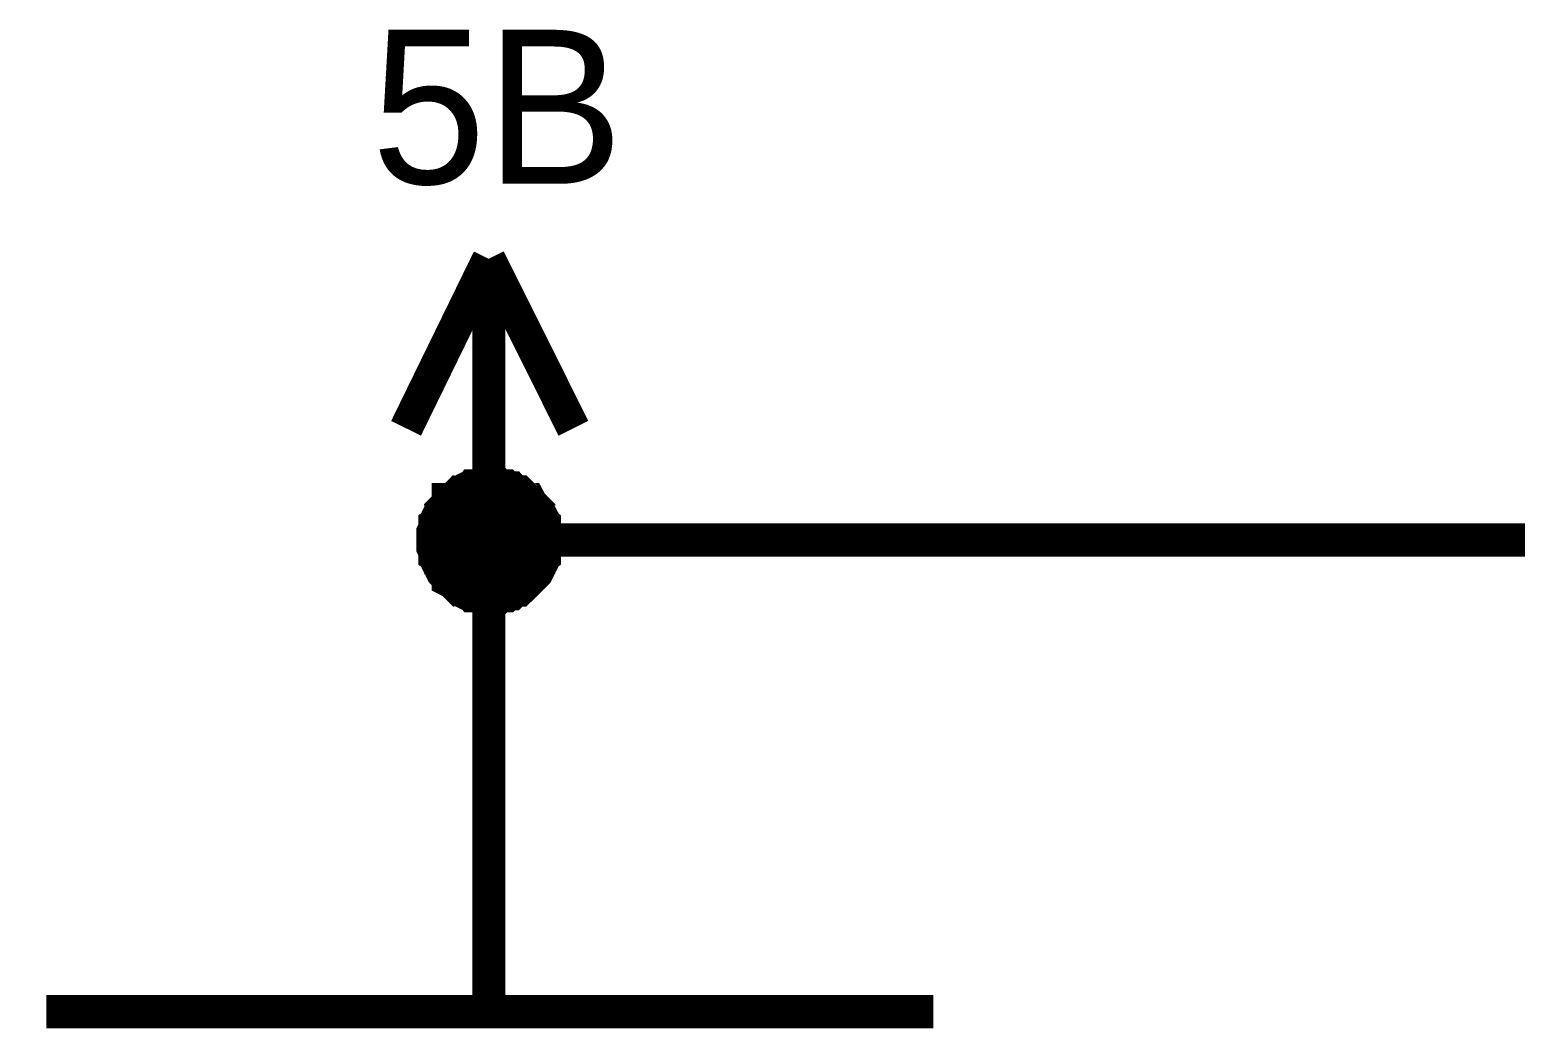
# Model space of a CAD drawing. Extents: x 0 to 594, y 0 to 420.
# Drawn here: x 288.36 to 301.77, y 228.09 to 237.1 of the extents above; entities that cross this region are included whole.
import ezdxf

# ---------------------------------------------------------------- set-up
doc = ezdxf.new("R2010")
doc.units = 0
doc.layers.add('SHEET', color=255, linetype='CONTINUOUS')

msp = doc.modelspace()

# ---------------------------------------------------------------- linework, layer by layer
at = {"layer": 'SHEET'}
for points, const_width in [([(292.503, 235.034), (291.756, 233.505)], 0.3), ([(292.503, 235.034), (293.267, 233.505)], 0.3), ([(292.503, 232.498), (292.503, 235.034)], 0.3), ([(291.999, 232.498), (291.999, 232.515), (291.999, 232.55), (291.999, 232.567), (292.016, 232.602), (292.016, 232.619), (292.016, 232.654), (292.034, 232.671), (292.034, 232.689), (292.051, 232.723), (292.069, 232.741), (292.069, 232.758), (292.086, 232.775), (292.103, 232.793), (292.121, 232.81), (292.138, 232.828), (292.138, 232.862), (292.173, 232.862), (292.19, 232.88), (292.207, 232.897), (292.225, 232.914), (292.242, 232.932), (292.26, 232.932), (292.277, 232.949), (292.312, 232.967), (292.329, 232.967), (292.346, 232.984), (292.381, 232.984), (292.398, 232.984), (292.433, 233.001), (292.451, 233.001), (292.485, 233.001), (292.503, 233.001)], 0.3), ([(291.999, 232.498), (291.999, 232.515), (291.999, 232.55), (291.999, 232.567), (292.016, 232.602), (292.016, 232.619), (292.016, 232.654), (292.034, 232.671), (292.034, 232.689), (292.051, 232.723), (292.069, 232.741), (292.069, 232.758), (292.086, 232.775), (292.103, 232.793), (292.121, 232.81), (292.138, 232.828), (292.138, 232.862), (292.173, 232.862), (292.19, 232.88), (292.207, 232.897), (292.225, 232.914), (292.242, 232.932), (292.26, 232.932), (292.277, 232.949), (292.312, 232.967), (292.329, 232.967), (292.346, 232.984), (292.381, 232.984), (292.398, 232.984), (292.433, 233.001), (292.451, 233.001), (292.485, 233.001), (292.503, 233.001)], 0.3), ([(291.999, 232.498), (291.999, 232.515), (291.999, 232.55), (291.999, 232.567), (292.016, 232.602), (292.016, 232.619), (292.016, 232.654), (292.034, 232.671), (292.034, 232.689), (292.051, 232.723), (292.069, 232.741), (292.069, 232.758), (292.086, 232.775), (292.103, 232.793), (292.121, 232.81), (292.138, 232.828), (292.138, 232.862), (292.173, 232.862), (292.19, 232.88), (292.207, 232.897), (292.225, 232.914), (292.242, 232.932), (292.26, 232.932), (292.277, 232.949), (292.312, 232.967), (292.329, 232.967), (292.346, 232.984), (292.381, 232.984), (292.398, 232.984), (292.433, 233.001), (292.451, 233.001), (292.485, 233.001), (292.503, 233.001)], 0.3), ([(291.999, 232.498), (291.999, 232.515), (291.999, 232.55), (291.999, 232.567), (292.016, 232.602), (292.016, 232.619), (292.016, 232.654), (292.034, 232.671), (292.034, 232.689), (292.051, 232.723), (292.069, 232.741), (292.069, 232.758), (292.086, 232.775), (292.103, 232.793), (292.121, 232.81), (292.138, 232.828), (292.138, 232.862), (292.173, 232.862), (292.19, 232.88), (292.207, 232.897), (292.225, 232.914), (292.242, 232.932), (292.26, 232.932), (292.277, 232.949), (292.312, 232.967), (292.329, 232.967), (292.346, 232.984), (292.381, 232.984), (292.398, 232.984), (292.433, 233.001), (292.451, 233.001), (292.485, 233.001), (292.503, 233.001)], 0.3), ([(291.999, 232.498), (291.999, 232.515), (291.999, 232.55), (291.999, 232.567), (292.016, 232.602), (292.016, 232.619), (292.016, 232.654), (292.034, 232.671), (292.034, 232.689), (292.051, 232.723), (292.069, 232.741), (292.069, 232.758), (292.086, 232.775), (292.103, 232.793), (292.121, 232.81), (292.138, 232.828), (292.138, 232.862), (292.173, 232.862), (292.19, 232.88), (292.207, 232.897), (292.225, 232.914), (292.242, 232.932), (292.26, 232.932), (292.277, 232.949), (292.312, 232.967), (292.329, 232.967), (292.346, 232.984), (292.381, 232.984), (292.398, 232.984), (292.433, 233.001), (292.451, 233.001), (292.485, 233.001), (292.503, 233.001)], 0.3), ([(291.999, 232.498), (291.999, 232.515), (291.999, 232.55), (291.999, 232.567), (292.016, 232.602), (292.016, 232.619), (292.016, 232.654), (292.034, 232.671), (292.034, 232.689), (292.051, 232.723), (292.069, 232.741), (292.069, 232.758), (292.086, 232.775), (292.103, 232.793), (292.121, 232.81), (292.138, 232.828), (292.138, 232.862), (292.173, 232.862), (292.19, 232.88), (292.207, 232.897), (292.225, 232.914), (292.242, 232.932), (292.26, 232.932), (292.277, 232.949), (292.312, 232.967), (292.329, 232.967), (292.346, 232.984), (292.381, 232.984), (292.398, 232.984), (292.433, 233.001), (292.451, 233.001), (292.485, 233.001), (292.503, 233.001)], 0.3), ([(291.999, 232.498), (291.999, 232.515), (291.999, 232.55), (291.999, 232.567), (292.016, 232.602), (292.016, 232.619), (292.016, 232.654), (292.034, 232.671), (292.034, 232.689), (292.051, 232.723), (292.069, 232.741), (292.069, 232.758), (292.086, 232.775), (292.103, 232.793), (292.121, 232.81), (292.138, 232.828), (292.138, 232.862), (292.173, 232.862), (292.19, 232.88), (292.207, 232.897), (292.225, 232.914), (292.242, 232.932), (292.26, 232.932), (292.277, 232.949), (292.312, 232.967), (292.329, 232.967), (292.346, 232.984), (292.381, 232.984), (292.398, 232.984), (292.433, 233.001), (292.451, 233.001), (292.485, 233.001), (292.503, 233.001)], 0.3), ([(292.503, 233.001), (292.503, 233.001)], 0.3), ([(292.503, 233.001), (292.537, 233.001), (292.555, 233.001), (292.589, 233.001), (292.607, 232.984), (292.642, 232.984), (292.659, 232.984), (292.676, 232.967), (292.711, 232.967), (292.728, 232.949), (292.746, 232.932), (292.78, 232.932), (292.798, 232.914), (292.815, 232.897), (292.833, 232.88), (292.85, 232.862), (292.867, 232.862), (292.885, 232.828), (292.902, 232.81), (292.919, 232.793), (292.937, 232.775), (292.954, 232.758), (292.954, 232.741), (292.971, 232.723), (292.989, 232.689), (292.989, 232.671), (293.006, 232.654), (293.006, 232.619), (293.006, 232.602), (293.024, 232.567), (293.024, 232.55), (293.024, 232.515), (293.024, 232.498)], 0.3), ([(292.503, 233.001), (292.503, 233.001)], 0.3), ([(292.503, 233.001), (292.537, 233.001), (292.555, 233.001), (292.589, 233.001), (292.607, 232.984), (292.642, 232.984), (292.659, 232.984), (292.676, 232.967), (292.711, 232.967), (292.728, 232.949), (292.746, 232.932), (292.78, 232.932), (292.798, 232.914), (292.815, 232.897), (292.833, 232.88), (292.85, 232.862), (292.867, 232.862), (292.885, 232.828), (292.902, 232.81), (292.919, 232.793), (292.937, 232.775), (292.954, 232.758), (292.954, 232.741), (292.971, 232.723), (292.989, 232.689), (292.989, 232.671), (293.006, 232.654), (293.006, 232.619), (293.006, 232.602), (293.024, 232.567), (293.024, 232.55), (293.024, 232.515), (293.024, 232.498)], 0.3), ([(292.503, 233.001), (292.503, 233.001)], 0.3), ([(292.503, 233.001), (292.537, 233.001), (292.555, 233.001), (292.589, 233.001), (292.607, 232.984), (292.642, 232.984), (292.659, 232.984), (292.676, 232.967), (292.711, 232.967), (292.728, 232.949), (292.746, 232.932), (292.78, 232.932), (292.798, 232.914), (292.815, 232.897), (292.833, 232.88), (292.85, 232.862), (292.867, 232.862), (292.885, 232.828), (292.902, 232.81), (292.919, 232.793), (292.937, 232.775), (292.954, 232.758), (292.954, 232.741), (292.971, 232.723), (292.989, 232.689), (292.989, 232.671), (293.006, 232.654), (293.006, 232.619), (293.006, 232.602), (293.024, 232.567), (293.024, 232.55), (293.024, 232.515), (293.024, 232.498)], 0.3), ([(292.503, 233.001), (292.503, 233.001)], 0.3), ([(292.503, 233.001), (292.537, 233.001), (292.555, 233.001), (292.589, 233.001), (292.607, 232.984), (292.642, 232.984), (292.659, 232.984), (292.676, 232.967), (292.711, 232.967), (292.728, 232.949), (292.746, 232.932), (292.78, 232.932), (292.798, 232.914), (292.815, 232.897), (292.833, 232.88), (292.85, 232.862), (292.867, 232.862), (292.885, 232.828), (292.902, 232.81), (292.919, 232.793), (292.937, 232.775), (292.954, 232.758), (292.954, 232.741), (292.971, 232.723), (292.989, 232.689), (292.989, 232.671), (293.006, 232.654), (293.006, 232.619), (293.006, 232.602), (293.024, 232.567), (293.024, 232.55), (293.024, 232.515), (293.024, 232.498)], 0.3), ([(292.503, 233.001), (292.503, 233.001)], 0.3), ([(292.503, 233.001), (292.537, 233.001), (292.555, 233.001), (292.589, 233.001), (292.607, 232.984), (292.642, 232.984), (292.659, 232.984), (292.676, 232.967), (292.711, 232.967), (292.728, 232.949), (292.746, 232.932), (292.78, 232.932), (292.798, 232.914), (292.815, 232.897), (292.833, 232.88), (292.85, 232.862), (292.867, 232.862), (292.885, 232.828), (292.902, 232.81), (292.919, 232.793), (292.937, 232.775), (292.954, 232.758), (292.954, 232.741), (292.971, 232.723), (292.989, 232.689), (292.989, 232.671), (293.006, 232.654), (293.006, 232.619), (293.006, 232.602), (293.024, 232.567), (293.024, 232.55), (293.024, 232.515), (293.024, 232.498)], 0.3), ([(292.503, 233.001), (292.503, 233.001)], 0.3), ([(292.503, 233.001), (292.537, 233.001), (292.555, 233.001), (292.589, 233.001), (292.607, 232.984), (292.642, 232.984), (292.659, 232.984), (292.676, 232.967), (292.711, 232.967), (292.728, 232.949), (292.746, 232.932), (292.78, 232.932), (292.798, 232.914), (292.815, 232.897), (292.833, 232.88), (292.85, 232.862), (292.867, 232.862), (292.885, 232.828), (292.902, 232.81), (292.919, 232.793), (292.937, 232.775), (292.954, 232.758), (292.954, 232.741), (292.971, 232.723), (292.989, 232.689), (292.989, 232.671), (293.006, 232.654), (293.006, 232.619), (293.006, 232.602), (293.024, 232.567), (293.024, 232.55), (293.024, 232.515), (293.024, 232.498)], 0.3), ([(292.503, 233.001), (292.503, 233.001)], 0.3), ([(292.503, 233.001), (292.537, 233.001), (292.555, 233.001), (292.589, 233.001), (292.607, 232.984), (292.642, 232.984), (292.659, 232.984), (292.676, 232.967), (292.711, 232.967), (292.728, 232.949), (292.746, 232.932), (292.78, 232.932), (292.798, 232.914), (292.815, 232.897), (292.833, 232.88), (292.85, 232.862), (292.867, 232.862), (292.885, 232.828), (292.902, 232.81), (292.919, 232.793), (292.937, 232.775), (292.954, 232.758), (292.954, 232.741), (292.971, 232.723), (292.989, 232.689), (292.989, 232.671), (293.006, 232.654), (293.006, 232.619), (293.006, 232.602), (293.024, 232.567), (293.024, 232.55), (293.024, 232.515), (293.024, 232.498)], 0.3), ([(291.999, 232.498), (291.999, 232.515), (291.999, 232.55), (291.999, 232.567), (292.016, 232.602), (292.016, 232.619), (292.016, 232.654), (292.034, 232.671), (292.034, 232.689), (292.051, 232.723), (292.069, 232.741), (292.069, 232.758), (292.086, 232.775), (292.103, 232.793), (292.121, 232.81), (292.138, 232.828), (292.138, 232.862), (292.173, 232.862), (292.19, 232.88), (292.207, 232.897), (292.225, 232.914), (292.242, 232.932), (292.26, 232.932), (292.277, 232.949), (292.312, 232.967), (292.329, 232.967), (292.346, 232.984), (292.381, 232.984), (292.398, 232.984), (292.433, 233.001), (292.451, 233.001), (292.485, 233.001), (292.503, 233.001)], 0.0991), ([(291.999, 232.498), (291.999, 232.515), (291.999, 232.55), (291.999, 232.567), (292.016, 232.602), (292.016, 232.619), (292.016, 232.654), (292.034, 232.671), (292.034, 232.689), (292.051, 232.723), (292.069, 232.741), (292.069, 232.758), (292.086, 232.775), (292.103, 232.793), (292.121, 232.81), (292.138, 232.828), (292.138, 232.862), (292.173, 232.862), (292.19, 232.88), (292.207, 232.897), (292.225, 232.914), (292.242, 232.932), (292.26, 232.932), (292.277, 232.949), (292.312, 232.967), (292.329, 232.967), (292.346, 232.984), (292.381, 232.984), (292.398, 232.984), (292.433, 233.001), (292.451, 233.001), (292.485, 233.001), (292.503, 233.001)], 0.0991), ([(291.999, 232.498), (291.999, 232.515), (291.999, 232.55), (291.999, 232.567), (292.016, 232.602), (292.016, 232.619), (292.016, 232.654), (292.034, 232.671), (292.034, 232.689), (292.051, 232.723), (292.069, 232.741), (292.069, 232.758), (292.086, 232.775), (292.103, 232.793), (292.121, 232.81), (292.138, 232.828), (292.138, 232.862), (292.173, 232.862), (292.19, 232.88), (292.207, 232.897), (292.225, 232.914), (292.242, 232.932), (292.26, 232.932), (292.277, 232.949), (292.312, 232.967), (292.329, 232.967), (292.346, 232.984), (292.381, 232.984), (292.398, 232.984), (292.433, 233.001), (292.451, 233.001), (292.485, 233.001), (292.503, 233.001)], 0.0991), ([(291.999, 232.498), (291.999, 232.515), (291.999, 232.55), (291.999, 232.567), (292.016, 232.602), (292.016, 232.619), (292.016, 232.654), (292.034, 232.671), (292.034, 232.689), (292.051, 232.723), (292.069, 232.741), (292.069, 232.758), (292.086, 232.775), (292.103, 232.793), (292.121, 232.81), (292.138, 232.828), (292.138, 232.862), (292.173, 232.862), (292.19, 232.88), (292.207, 232.897), (292.225, 232.914), (292.242, 232.932), (292.26, 232.932), (292.277, 232.949), (292.312, 232.967), (292.329, 232.967), (292.346, 232.984), (292.381, 232.984), (292.398, 232.984), (292.433, 233.001), (292.451, 233.001), (292.485, 233.001), (292.503, 233.001)], 0.0991), ([(291.999, 232.498), (291.999, 232.515), (291.999, 232.55), (291.999, 232.567), (292.016, 232.602), (292.016, 232.619), (292.016, 232.654), (292.034, 232.671), (292.034, 232.689), (292.051, 232.723), (292.069, 232.741), (292.069, 232.758), (292.086, 232.775), (292.103, 232.793), (292.121, 232.81), (292.138, 232.828), (292.138, 232.862), (292.173, 232.862), (292.19, 232.88), (292.207, 232.897), (292.225, 232.914), (292.242, 232.932), (292.26, 232.932), (292.277, 232.949), (292.312, 232.967), (292.329, 232.967), (292.346, 232.984), (292.381, 232.984), (292.398, 232.984), (292.433, 233.001), (292.451, 233.001), (292.485, 233.001), (292.503, 233.001)], 0.0991), ([(291.999, 232.498), (291.999, 232.515), (291.999, 232.55), (291.999, 232.567), (292.016, 232.602), (292.016, 232.619), (292.016, 232.654), (292.034, 232.671), (292.034, 232.689), (292.051, 232.723), (292.069, 232.741), (292.069, 232.758), (292.086, 232.775), (292.103, 232.793), (292.121, 232.81), (292.138, 232.828), (292.138, 232.862), (292.173, 232.862), (292.19, 232.88), (292.207, 232.897), (292.225, 232.914), (292.242, 232.932), (292.26, 232.932), (292.277, 232.949), (292.312, 232.967), (292.329, 232.967), (292.346, 232.984), (292.381, 232.984), (292.398, 232.984), (292.433, 233.001), (292.451, 233.001), (292.485, 233.001), (292.503, 233.001)], 0.0991), ([(291.999, 232.498), (291.999, 232.515), (291.999, 232.55), (291.999, 232.567), (292.016, 232.602), (292.016, 232.619), (292.016, 232.654), (292.034, 232.671), (292.034, 232.689), (292.051, 232.723), (292.069, 232.741), (292.069, 232.758), (292.086, 232.775), (292.103, 232.793), (292.121, 232.81), (292.138, 232.828), (292.138, 232.862), (292.173, 232.862), (292.19, 232.88), (292.207, 232.897), (292.225, 232.914), (292.242, 232.932), (292.26, 232.932), (292.277, 232.949), (292.312, 232.967), (292.329, 232.967), (292.346, 232.984), (292.381, 232.984), (292.398, 232.984), (292.433, 233.001), (292.451, 233.001), (292.485, 233.001), (292.503, 233.001)], 0.0991), ([(292.503, 233.001), (292.503, 233.001)], 0.0991), ([(292.503, 233.001), (292.537, 233.001), (292.555, 233.001), (292.589, 233.001), (292.607, 232.984), (292.642, 232.984), (292.659, 232.984), (292.676, 232.967), (292.711, 232.967), (292.728, 232.949), (292.746, 232.932), (292.78, 232.932), (292.798, 232.914), (292.815, 232.897), (292.833, 232.88), (292.85, 232.862), (292.867, 232.862), (292.885, 232.828), (292.902, 232.81), (292.919, 232.793), (292.937, 232.775), (292.954, 232.758), (292.954, 232.741), (292.971, 232.723), (292.989, 232.689), (292.989, 232.671), (293.006, 232.654), (293.006, 232.619), (293.006, 232.602), (293.024, 232.567), (293.024, 232.55), (293.024, 232.515), (293.024, 232.498)], 0.0991), ([(292.503, 233.001), (292.503, 233.001)], 0.0991), ([(292.503, 233.001), (292.537, 233.001), (292.555, 233.001), (292.589, 233.001), (292.607, 232.984), (292.642, 232.984), (292.659, 232.984), (292.676, 232.967), (292.711, 232.967), (292.728, 232.949), (292.746, 232.932), (292.78, 232.932), (292.798, 232.914), (292.815, 232.897), (292.833, 232.88), (292.85, 232.862), (292.867, 232.862), (292.885, 232.828), (292.902, 232.81), (292.919, 232.793), (292.937, 232.775), (292.954, 232.758), (292.954, 232.741), (292.971, 232.723), (292.989, 232.689), (292.989, 232.671), (293.006, 232.654), (293.006, 232.619), (293.006, 232.602), (293.024, 232.567), (293.024, 232.55), (293.024, 232.515), (293.024, 232.498)], 0.0991), ([(292.503, 233.001), (292.503, 233.001)], 0.0991), ([(292.503, 233.001), (292.537, 233.001), (292.555, 233.001), (292.589, 233.001), (292.607, 232.984), (292.642, 232.984), (292.659, 232.984), (292.676, 232.967), (292.711, 232.967), (292.728, 232.949), (292.746, 232.932), (292.78, 232.932), (292.798, 232.914), (292.815, 232.897), (292.833, 232.88), (292.85, 232.862), (292.867, 232.862), (292.885, 232.828), (292.902, 232.81), (292.919, 232.793), (292.937, 232.775), (292.954, 232.758), (292.954, 232.741), (292.971, 232.723), (292.989, 232.689), (292.989, 232.671), (293.006, 232.654), (293.006, 232.619), (293.006, 232.602), (293.024, 232.567), (293.024, 232.55), (293.024, 232.515), (293.024, 232.498)], 0.0991), ([(292.503, 233.001), (292.503, 233.001)], 0.0991), ([(292.503, 233.001), (292.537, 233.001), (292.555, 233.001), (292.589, 233.001), (292.607, 232.984), (292.642, 232.984), (292.659, 232.984), (292.676, 232.967), (292.711, 232.967), (292.728, 232.949), (292.746, 232.932), (292.78, 232.932), (292.798, 232.914), (292.815, 232.897), (292.833, 232.88), (292.85, 232.862), (292.867, 232.862), (292.885, 232.828), (292.902, 232.81), (292.919, 232.793), (292.937, 232.775), (292.954, 232.758), (292.954, 232.741), (292.971, 232.723), (292.989, 232.689), (292.989, 232.671), (293.006, 232.654), (293.006, 232.619), (293.006, 232.602), (293.024, 232.567), (293.024, 232.55), (293.024, 232.515), (293.024, 232.498)], 0.0991), ([(292.503, 233.001), (292.503, 233.001)], 0.0991), ([(292.503, 233.001), (292.537, 233.001), (292.555, 233.001), (292.589, 233.001), (292.607, 232.984), (292.642, 232.984), (292.659, 232.984), (292.676, 232.967), (292.711, 232.967), (292.728, 232.949), (292.746, 232.932), (292.78, 232.932), (292.798, 232.914), (292.815, 232.897), (292.833, 232.88), (292.85, 232.862), (292.867, 232.862), (292.885, 232.828), (292.902, 232.81), (292.919, 232.793), (292.937, 232.775), (292.954, 232.758), (292.954, 232.741), (292.971, 232.723), (292.989, 232.689), (292.989, 232.671), (293.006, 232.654), (293.006, 232.619), (293.006, 232.602), (293.024, 232.567), (293.024, 232.55), (293.024, 232.515), (293.024, 232.498)], 0.0991), ([(292.503, 233.001), (292.503, 233.001)], 0.0991), ([(292.503, 233.001), (292.537, 233.001), (292.555, 233.001), (292.589, 233.001), (292.607, 232.984), (292.642, 232.984), (292.659, 232.984), (292.676, 232.967), (292.711, 232.967), (292.728, 232.949), (292.746, 232.932), (292.78, 232.932), (292.798, 232.914), (292.815, 232.897), (292.833, 232.88), (292.85, 232.862), (292.867, 232.862), (292.885, 232.828), (292.902, 232.81), (292.919, 232.793), (292.937, 232.775), (292.954, 232.758), (292.954, 232.741), (292.971, 232.723), (292.989, 232.689), (292.989, 232.671), (293.006, 232.654), (293.006, 232.619), (293.006, 232.602), (293.024, 232.567), (293.024, 232.55), (293.024, 232.515), (293.024, 232.498)], 0.0991), ([(292.503, 233.001), (292.503, 233.001)], 0.0991), ([(292.503, 233.001), (292.537, 233.001), (292.555, 233.001), (292.589, 233.001), (292.607, 232.984), (292.642, 232.984), (292.659, 232.984), (292.676, 232.967), (292.711, 232.967), (292.728, 232.949), (292.746, 232.932), (292.78, 232.932), (292.798, 232.914), (292.815, 232.897), (292.833, 232.88), (292.85, 232.862), (292.867, 232.862), (292.885, 232.828), (292.902, 232.81), (292.919, 232.793), (292.937, 232.775), (292.954, 232.758), (292.954, 232.741), (292.971, 232.723), (292.989, 232.689), (292.989, 232.671), (293.006, 232.654), (293.006, 232.619), (293.006, 232.602), (293.024, 232.567), (293.024, 232.55), (293.024, 232.515), (293.024, 232.498)], 0.0991), ([(292.503, 231.976), (292.485, 231.976), (292.451, 231.976), (292.433, 231.976), (292.398, 231.994), (292.381, 231.994), (292.346, 231.994), (292.329, 232.011), (292.312, 232.011), (292.277, 232.028), (292.26, 232.046), (292.242, 232.046), (292.225, 232.063), (292.207, 232.081), (292.19, 232.098), (292.173, 232.115), (292.138, 232.133), (292.138, 232.15), (292.121, 232.167), (292.103, 232.185), (292.086, 232.202), (292.069, 232.237), (292.069, 232.254), (292.051, 232.272), (292.034, 232.306), (292.034, 232.324), (292.016, 232.341), (292.016, 232.376), (292.016, 232.393), (291.999, 232.428), (291.999, 232.445), (291.999, 232.48), (291.999, 232.498)], 0.3), ([(291.999, 232.498), (291.999, 232.498)], 0.3), ([(292.503, 231.976), (292.485, 231.976), (292.451, 231.976), (292.433, 231.976), (292.398, 231.994), (292.381, 231.994), (292.346, 231.994), (292.329, 232.011), (292.312, 232.011), (292.277, 232.028), (292.26, 232.046), (292.242, 232.046), (292.225, 232.063), (292.207, 232.081), (292.19, 232.098), (292.173, 232.115), (292.138, 232.133), (292.138, 232.15), (292.121, 232.167), (292.103, 232.185), (292.086, 232.202), (292.069, 232.237), (292.069, 232.254), (292.051, 232.272), (292.034, 232.306), (292.034, 232.324), (292.016, 232.341), (292.016, 232.376), (292.016, 232.393), (291.999, 232.428), (291.999, 232.445), (291.999, 232.48), (291.999, 232.498)], 0.3), ([(291.999, 232.498), (291.999, 232.498)], 0.3), ([(292.503, 231.976), (292.485, 231.976), (292.451, 231.976), (292.433, 231.976), (292.398, 231.994), (292.381, 231.994), (292.346, 231.994), (292.329, 232.011), (292.312, 232.011), (292.277, 232.028), (292.26, 232.046), (292.242, 232.046), (292.225, 232.063), (292.207, 232.081), (292.19, 232.098), (292.173, 232.115), (292.138, 232.133), (292.138, 232.15), (292.121, 232.167), (292.103, 232.185), (292.086, 232.202), (292.069, 232.237), (292.069, 232.254), (292.051, 232.272), (292.034, 232.306), (292.034, 232.324), (292.016, 232.341), (292.016, 232.376), (292.016, 232.393), (291.999, 232.428), (291.999, 232.445), (291.999, 232.48), (291.999, 232.498)], 0.3), ([(291.999, 232.498), (291.999, 232.498)], 0.3), ([(292.503, 231.976), (292.485, 231.976), (292.451, 231.976), (292.433, 231.976), (292.398, 231.994), (292.381, 231.994), (292.346, 231.994), (292.329, 232.011), (292.312, 232.011), (292.277, 232.028), (292.26, 232.046), (292.242, 232.046), (292.225, 232.063), (292.207, 232.081), (292.19, 232.098), (292.173, 232.115), (292.138, 232.133), (292.138, 232.15), (292.121, 232.167), (292.103, 232.185), (292.086, 232.202), (292.069, 232.237), (292.069, 232.254), (292.051, 232.272), (292.034, 232.306), (292.034, 232.324), (292.016, 232.341), (292.016, 232.376), (292.016, 232.393), (291.999, 232.428), (291.999, 232.445), (291.999, 232.48), (291.999, 232.498)], 0.3), ([(291.999, 232.498), (291.999, 232.498)], 0.3), ([(292.503, 231.976), (292.485, 231.976), (292.451, 231.976), (292.433, 231.976), (292.398, 231.994), (292.381, 231.994), (292.346, 231.994), (292.329, 232.011), (292.312, 232.011), (292.277, 232.028), (292.26, 232.046), (292.242, 232.046), (292.225, 232.063), (292.207, 232.081), (292.19, 232.098), (292.173, 232.115), (292.138, 232.133), (292.138, 232.15), (292.121, 232.167), (292.103, 232.185), (292.086, 232.202), (292.069, 232.237), (292.069, 232.254), (292.051, 232.272), (292.034, 232.306), (292.034, 232.324), (292.016, 232.341), (292.016, 232.376), (292.016, 232.393), (291.999, 232.428), (291.999, 232.445), (291.999, 232.48), (291.999, 232.498)], 0.3), ([(291.999, 232.498), (291.999, 232.498)], 0.3), ([(292.503, 231.976), (292.485, 231.976), (292.451, 231.976), (292.433, 231.976), (292.398, 231.994), (292.381, 231.994), (292.346, 231.994), (292.329, 232.011), (292.312, 232.011), (292.277, 232.028), (292.26, 232.046), (292.242, 232.046), (292.225, 232.063), (292.207, 232.081), (292.19, 232.098), (292.173, 232.115), (292.138, 232.133), (292.138, 232.15), (292.121, 232.167), (292.103, 232.185), (292.086, 232.202), (292.069, 232.237), (292.069, 232.254), (292.051, 232.272), (292.034, 232.306), (292.034, 232.324), (292.016, 232.341), (292.016, 232.376), (292.016, 232.393), (291.999, 232.428), (291.999, 232.445), (291.999, 232.48), (291.999, 232.498)], 0.3), ([(291.999, 232.498), (291.999, 232.498)], 0.3), ([(292.503, 231.976), (292.485, 231.976), (292.451, 231.976), (292.433, 231.976), (292.398, 231.994), (292.381, 231.994), (292.346, 231.994), (292.329, 232.011), (292.312, 232.011), (292.277, 232.028), (292.26, 232.046), (292.242, 232.046), (292.225, 232.063), (292.207, 232.081), (292.19, 232.098), (292.173, 232.115), (292.138, 232.133), (292.138, 232.15), (292.121, 232.167), (292.103, 232.185), (292.086, 232.202), (292.069, 232.237), (292.069, 232.254), (292.051, 232.272), (292.034, 232.306), (292.034, 232.324), (292.016, 232.341), (292.016, 232.376), (292.016, 232.393), (291.999, 232.428), (291.999, 232.445), (291.999, 232.48), (291.999, 232.498)], 0.3), ([(291.999, 232.498), (291.999, 232.498)], 0.3), ([(292.503, 231.976), (292.485, 231.976), (292.451, 231.976), (292.433, 231.976), (292.398, 231.994), (292.381, 231.994), (292.346, 231.994), (292.329, 232.011), (292.312, 232.011), (292.277, 232.028), (292.26, 232.046), (292.242, 232.046), (292.225, 232.063), (292.207, 232.081), (292.19, 232.098), (292.173, 232.115), (292.138, 232.133), (292.138, 232.15), (292.121, 232.167), (292.103, 232.185), (292.086, 232.202), (292.069, 232.237), (292.069, 232.254), (292.051, 232.272), (292.034, 232.306), (292.034, 232.324), (292.016, 232.341), (292.016, 232.376), (292.016, 232.393), (291.999, 232.428), (291.999, 232.445), (291.999, 232.48), (291.999, 232.498)], 0.0991), ([(291.999, 232.498), (291.999, 232.498)], 0.0991), ([(292.503, 231.976), (292.485, 231.976), (292.451, 231.976), (292.433, 231.976), (292.398, 231.994), (292.381, 231.994), (292.346, 231.994), (292.329, 232.011), (292.312, 232.011), (292.277, 232.028), (292.26, 232.046), (292.242, 232.046), (292.225, 232.063), (292.207, 232.081), (292.19, 232.098), (292.173, 232.115), (292.138, 232.133), (292.138, 232.15), (292.121, 232.167), (292.103, 232.185), (292.086, 232.202), (292.069, 232.237), (292.069, 232.254), (292.051, 232.272), (292.034, 232.306), (292.034, 232.324), (292.016, 232.341), (292.016, 232.376), (292.016, 232.393), (291.999, 232.428), (291.999, 232.445), (291.999, 232.48), (291.999, 232.498)], 0.0991), ([(291.999, 232.498), (291.999, 232.498)], 0.0991), ([(292.503, 231.976), (292.485, 231.976), (292.451, 231.976), (292.433, 231.976), (292.398, 231.994), (292.381, 231.994), (292.346, 231.994), (292.329, 232.011), (292.312, 232.011), (292.277, 232.028), (292.26, 232.046), (292.242, 232.046), (292.225, 232.063), (292.207, 232.081), (292.19, 232.098), (292.173, 232.115), (292.138, 232.133), (292.138, 232.15), (292.121, 232.167), (292.103, 232.185), (292.086, 232.202), (292.069, 232.237), (292.069, 232.254), (292.051, 232.272), (292.034, 232.306), (292.034, 232.324), (292.016, 232.341), (292.016, 232.376), (292.016, 232.393), (291.999, 232.428), (291.999, 232.445), (291.999, 232.48), (291.999, 232.498)], 0.0991), ([(291.999, 232.498), (291.999, 232.498)], 0.0991), ([(292.503, 231.976), (292.485, 231.976), (292.451, 231.976), (292.433, 231.976), (292.398, 231.994), (292.381, 231.994), (292.346, 231.994), (292.329, 232.011), (292.312, 232.011), (292.277, 232.028), (292.26, 232.046), (292.242, 232.046), (292.225, 232.063), (292.207, 232.081), (292.19, 232.098), (292.173, 232.115), (292.138, 232.133), (292.138, 232.15), (292.121, 232.167), (292.103, 232.185), (292.086, 232.202), (292.069, 232.237), (292.069, 232.254), (292.051, 232.272), (292.034, 232.306), (292.034, 232.324), (292.016, 232.341), (292.016, 232.376), (292.016, 232.393), (291.999, 232.428), (291.999, 232.445), (291.999, 232.48), (291.999, 232.498)], 0.0991), ([(291.999, 232.498), (291.999, 232.498)], 0.0991), ([(292.503, 231.976), (292.485, 231.976), (292.451, 231.976), (292.433, 231.976), (292.398, 231.994), (292.381, 231.994), (292.346, 231.994), (292.329, 232.011), (292.312, 232.011), (292.277, 232.028), (292.26, 232.046), (292.242, 232.046), (292.225, 232.063), (292.207, 232.081), (292.19, 232.098), (292.173, 232.115), (292.138, 232.133), (292.138, 232.15), (292.121, 232.167), (292.103, 232.185), (292.086, 232.202), (292.069, 232.237), (292.069, 232.254), (292.051, 232.272), (292.034, 232.306), (292.034, 232.324), (292.016, 232.341), (292.016, 232.376), (292.016, 232.393), (291.999, 232.428), (291.999, 232.445), (291.999, 232.48), (291.999, 232.498)], 0.0991), ([(291.999, 232.498), (291.999, 232.498)], 0.0991), ([(292.503, 231.976), (292.485, 231.976), (292.451, 231.976), (292.433, 231.976), (292.398, 231.994), (292.381, 231.994), (292.346, 231.994), (292.329, 232.011), (292.312, 232.011), (292.277, 232.028), (292.26, 232.046), (292.242, 232.046), (292.225, 232.063), (292.207, 232.081), (292.19, 232.098), (292.173, 232.115), (292.138, 232.133), (292.138, 232.15), (292.121, 232.167), (292.103, 232.185), (292.086, 232.202), (292.069, 232.237), (292.069, 232.254), (292.051, 232.272), (292.034, 232.306), (292.034, 232.324), (292.016, 232.341), (292.016, 232.376), (292.016, 232.393), (291.999, 232.428), (291.999, 232.445), (291.999, 232.48), (291.999, 232.498)], 0.0991), ([(291.999, 232.498), (291.999, 232.498)], 0.0991), ([(292.503, 231.976), (292.485, 231.976), (292.451, 231.976), (292.433, 231.976), (292.398, 231.994), (292.381, 231.994), (292.346, 231.994), (292.329, 232.011), (292.312, 232.011), (292.277, 232.028), (292.26, 232.046), (292.242, 232.046), (292.225, 232.063), (292.207, 232.081), (292.19, 232.098), (292.173, 232.115), (292.138, 232.133), (292.138, 232.15), (292.121, 232.167), (292.103, 232.185), (292.086, 232.202), (292.069, 232.237), (292.069, 232.254), (292.051, 232.272), (292.034, 232.306), (292.034, 232.324), (292.016, 232.341), (292.016, 232.376), (292.016, 232.393), (291.999, 232.428), (291.999, 232.445), (291.999, 232.48), (291.999, 232.498)], 0.0991), ([(291.999, 232.498), (291.999, 232.498)], 0.0991), ([(293.024, 232.498), (293.024, 232.48), (293.024, 232.445), (293.024, 232.428), (293.006, 232.393), (293.006, 232.376), (293.006, 232.341), (292.989, 232.324), (292.989, 232.306), (292.971, 232.272), (292.954, 232.254), (292.954, 232.237), (292.937, 232.202), (292.919, 232.185), (292.902, 232.167), (292.885, 232.15), (292.867, 232.133), (292.85, 232.115), (292.833, 232.098), (292.815, 232.081), (292.798, 232.063), (292.78, 232.046), (292.746, 232.046), (292.728, 232.028), (292.711, 232.011), (292.676, 232.011), (292.659, 231.994), (292.642, 231.994), (292.607, 231.994), (292.589, 231.976), (292.555, 231.976), (292.537, 231.976), (292.503, 231.976)], 0.3), ([(292.503, 228.241), (292.503, 232.498)], 0.3), ([(293.024, 232.498), (293.024, 232.48), (293.024, 232.445), (293.024, 232.428), (293.006, 232.393), (293.006, 232.376), (293.006, 232.341), (292.989, 232.324), (292.989, 232.306), (292.971, 232.272), (292.954, 232.254), (292.954, 232.237), (292.937, 232.202), (292.919, 232.185), (292.902, 232.167), (292.885, 232.15), (292.867, 232.133), (292.85, 232.115), (292.833, 232.098), (292.815, 232.081), (292.798, 232.063), (292.78, 232.046), (292.746, 232.046), (292.728, 232.028), (292.711, 232.011), (292.676, 232.011), (292.659, 231.994), (292.642, 231.994), (292.607, 231.994), (292.589, 231.976), (292.555, 231.976), (292.537, 231.976), (292.503, 231.976)], 0.3), ([(293.024, 232.498), (293.024, 232.48), (293.024, 232.445), (293.024, 232.428), (293.006, 232.393), (293.006, 232.376), (293.006, 232.341), (292.989, 232.324), (292.989, 232.306), (292.971, 232.272), (292.954, 232.254), (292.954, 232.237), (292.937, 232.202), (292.919, 232.185), (292.902, 232.167), (292.885, 232.15), (292.867, 232.133), (292.85, 232.115), (292.833, 232.098), (292.815, 232.081), (292.798, 232.063), (292.78, 232.046), (292.746, 232.046), (292.728, 232.028), (292.711, 232.011), (292.676, 232.011), (292.659, 231.994), (292.642, 231.994), (292.607, 231.994), (292.589, 231.976), (292.555, 231.976), (292.537, 231.976), (292.503, 231.976)], 0.3), ([(310.006, 232.498), (292.503, 232.498)], 0.3), ([(293.024, 232.498), (293.024, 232.48), (293.024, 232.445), (293.024, 232.428), (293.006, 232.393), (293.006, 232.376), (293.006, 232.341), (292.989, 232.324), (292.989, 232.306), (292.971, 232.272), (292.954, 232.254), (292.954, 232.237), (292.937, 232.202), (292.919, 232.185), (292.902, 232.167), (292.885, 232.15), (292.867, 232.133), (292.85, 232.115), (292.833, 232.098), (292.815, 232.081), (292.798, 232.063), (292.78, 232.046), (292.746, 232.046), (292.728, 232.028), (292.711, 232.011), (292.676, 232.011), (292.659, 231.994), (292.642, 231.994), (292.607, 231.994), (292.589, 231.976), (292.555, 231.976), (292.537, 231.976), (292.503, 231.976)], 0.3), ([(293.024, 232.498), (293.024, 232.48), (293.024, 232.445), (293.024, 232.428), (293.006, 232.393), (293.006, 232.376), (293.006, 232.341), (292.989, 232.324), (292.989, 232.306), (292.971, 232.272), (292.954, 232.254), (292.954, 232.237), (292.937, 232.202), (292.919, 232.185), (292.902, 232.167), (292.885, 232.15), (292.867, 232.133), (292.85, 232.115), (292.833, 232.098), (292.815, 232.081), (292.798, 232.063), (292.78, 232.046), (292.746, 232.046), (292.728, 232.028), (292.711, 232.011), (292.676, 232.011), (292.659, 231.994), (292.642, 231.994), (292.607, 231.994), (292.589, 231.976), (292.555, 231.976), (292.537, 231.976), (292.503, 231.976)], 0.3), ([(293.024, 232.498), (293.024, 232.48), (293.024, 232.445), (293.024, 232.428), (293.006, 232.393), (293.006, 232.376), (293.006, 232.341), (292.989, 232.324), (292.989, 232.306), (292.971, 232.272), (292.954, 232.254), (292.954, 232.237), (292.937, 232.202), (292.919, 232.185), (292.902, 232.167), (292.885, 232.15), (292.867, 232.133), (292.85, 232.115), (292.833, 232.098), (292.815, 232.081), (292.798, 232.063), (292.78, 232.046), (292.746, 232.046), (292.728, 232.028), (292.711, 232.011), (292.676, 232.011), (292.659, 231.994), (292.642, 231.994), (292.607, 231.994), (292.589, 231.976), (292.555, 231.976), (292.537, 231.976), (292.503, 231.976)], 0.3), ([(293.024, 232.498), (293.024, 232.48), (293.024, 232.445), (293.024, 232.428), (293.006, 232.393), (293.006, 232.376), (293.006, 232.341), (292.989, 232.324), (292.989, 232.306), (292.971, 232.272), (292.954, 232.254), (292.954, 232.237), (292.937, 232.202), (292.919, 232.185), (292.902, 232.167), (292.885, 232.15), (292.867, 232.133), (292.85, 232.115), (292.833, 232.098), (292.815, 232.081), (292.798, 232.063), (292.78, 232.046), (292.746, 232.046), (292.728, 232.028), (292.711, 232.011), (292.676, 232.011), (292.659, 231.994), (292.642, 231.994), (292.607, 231.994), (292.589, 231.976), (292.555, 231.976), (292.537, 231.976), (292.503, 231.976)], 0.3), ([(293.024, 232.498), (293.024, 232.48), (293.024, 232.445), (293.024, 232.428), (293.006, 232.393), (293.006, 232.376), (293.006, 232.341), (292.989, 232.324), (292.989, 232.306), (292.971, 232.272), (292.954, 232.254), (292.954, 232.237), (292.937, 232.202), (292.919, 232.185), (292.902, 232.167), (292.885, 232.15), (292.867, 232.133), (292.85, 232.115), (292.833, 232.098), (292.815, 232.081), (292.798, 232.063), (292.78, 232.046), (292.746, 232.046), (292.728, 232.028), (292.711, 232.011), (292.676, 232.011), (292.659, 231.994), (292.642, 231.994), (292.607, 231.994), (292.589, 231.976), (292.555, 231.976), (292.537, 231.976), (292.503, 231.976)], 0.0991), ([(293.024, 232.498), (293.024, 232.48), (293.024, 232.445), (293.024, 232.428), (293.006, 232.393), (293.006, 232.376), (293.006, 232.341), (292.989, 232.324), (292.989, 232.306), (292.971, 232.272), (292.954, 232.254), (292.954, 232.237), (292.937, 232.202), (292.919, 232.185), (292.902, 232.167), (292.885, 232.15), (292.867, 232.133), (292.85, 232.115), (292.833, 232.098), (292.815, 232.081), (292.798, 232.063), (292.78, 232.046), (292.746, 232.046), (292.728, 232.028), (292.711, 232.011), (292.676, 232.011), (292.659, 231.994), (292.642, 231.994), (292.607, 231.994), (292.589, 231.976), (292.555, 231.976), (292.537, 231.976), (292.503, 231.976)], 0.0991), ([(293.024, 232.498), (293.024, 232.48), (293.024, 232.445), (293.024, 232.428), (293.006, 232.393), (293.006, 232.376), (293.006, 232.341), (292.989, 232.324), (292.989, 232.306), (292.971, 232.272), (292.954, 232.254), (292.954, 232.237), (292.937, 232.202), (292.919, 232.185), (292.902, 232.167), (292.885, 232.15), (292.867, 232.133), (292.85, 232.115), (292.833, 232.098), (292.815, 232.081), (292.798, 232.063), (292.78, 232.046), (292.746, 232.046), (292.728, 232.028), (292.711, 232.011), (292.676, 232.011), (292.659, 231.994), (292.642, 231.994), (292.607, 231.994), (292.589, 231.976), (292.555, 231.976), (292.537, 231.976), (292.503, 231.976)], 0.0991), ([(293.024, 232.498), (293.024, 232.48), (293.024, 232.445), (293.024, 232.428), (293.006, 232.393), (293.006, 232.376), (293.006, 232.341), (292.989, 232.324), (292.989, 232.306), (292.971, 232.272), (292.954, 232.254), (292.954, 232.237), (292.937, 232.202), (292.919, 232.185), (292.902, 232.167), (292.885, 232.15), (292.867, 232.133), (292.85, 232.115), (292.833, 232.098), (292.815, 232.081), (292.798, 232.063), (292.78, 232.046), (292.746, 232.046), (292.728, 232.028), (292.711, 232.011), (292.676, 232.011), (292.659, 231.994), (292.642, 231.994), (292.607, 231.994), (292.589, 231.976), (292.555, 231.976), (292.537, 231.976), (292.503, 231.976)], 0.0991), ([(293.024, 232.498), (293.024, 232.48), (293.024, 232.445), (293.024, 232.428), (293.006, 232.393), (293.006, 232.376), (293.006, 232.341), (292.989, 232.324), (292.989, 232.306), (292.971, 232.272), (292.954, 232.254), (292.954, 232.237), (292.937, 232.202), (292.919, 232.185), (292.902, 232.167), (292.885, 232.15), (292.867, 232.133), (292.85, 232.115), (292.833, 232.098), (292.815, 232.081), (292.798, 232.063), (292.78, 232.046), (292.746, 232.046), (292.728, 232.028), (292.711, 232.011), (292.676, 232.011), (292.659, 231.994), (292.642, 231.994), (292.607, 231.994), (292.589, 231.976), (292.555, 231.976), (292.537, 231.976), (292.503, 231.976)], 0.0991), ([(293.024, 232.498), (293.024, 232.48), (293.024, 232.445), (293.024, 232.428), (293.006, 232.393), (293.006, 232.376), (293.006, 232.341), (292.989, 232.324), (292.989, 232.306), (292.971, 232.272), (292.954, 232.254), (292.954, 232.237), (292.937, 232.202), (292.919, 232.185), (292.902, 232.167), (292.885, 232.15), (292.867, 232.133), (292.85, 232.115), (292.833, 232.098), (292.815, 232.081), (292.798, 232.063), (292.78, 232.046), (292.746, 232.046), (292.728, 232.028), (292.711, 232.011), (292.676, 232.011), (292.659, 231.994), (292.642, 231.994), (292.607, 231.994), (292.589, 231.976), (292.555, 231.976), (292.537, 231.976), (292.503, 231.976)], 0.0991), ([(293.024, 232.498), (293.024, 232.48), (293.024, 232.445), (293.024, 232.428), (293.006, 232.393), (293.006, 232.376), (293.006, 232.341), (292.989, 232.324), (292.989, 232.306), (292.971, 232.272), (292.954, 232.254), (292.954, 232.237), (292.937, 232.202), (292.919, 232.185), (292.902, 232.167), (292.885, 232.15), (292.867, 232.133), (292.85, 232.115), (292.833, 232.098), (292.815, 232.081), (292.798, 232.063), (292.78, 232.046), (292.746, 232.046), (292.728, 232.028), (292.711, 232.011), (292.676, 232.011), (292.659, 231.994), (292.642, 231.994), (292.607, 231.994), (292.589, 231.976), (292.555, 231.976), (292.537, 231.976), (292.503, 231.976)], 0.0991), ([(293.024, 232.498), (293.024, 232.498), (293.024, 232.498), (293.024, 232.498), (293.024, 232.498), (293.024, 232.498), (293.024, 232.498), (293.024, 232.498), (293.024, 232.498), (293.024, 232.498), (293.024, 232.498), (293.024, 232.498), (293.024, 232.498), (293.024, 232.498), (293.024, 232.498), (293.024, 232.498), (293.024, 232.498), (293.024, 232.498), (293.024, 232.498), (293.024, 232.498), (293.024, 232.498), (293.024, 232.498), (293.024, 232.498), (293.024, 232.498), (293.024, 232.498), (293.024, 232.498), (293.024, 232.498), (293.024, 232.498), (293.024, 232.498), (293.024, 232.498), (293.024, 232.498), (293.024, 232.498), (293.024, 232.498)], 0.3), ([(293.024, 232.498), (293.024, 232.498)], 0.3), ([(293.024, 232.498), (293.024, 232.498), (293.024, 232.498), (293.024, 232.498), (293.024, 232.498), (293.024, 232.498), (293.024, 232.498), (293.024, 232.498), (293.024, 232.498), (293.024, 232.498), (293.024, 232.498), (293.024, 232.498), (293.024, 232.498), (293.024, 232.498), (293.024, 232.498), (293.024, 232.498), (293.024, 232.498), (293.024, 232.498), (293.024, 232.498), (293.024, 232.498), (293.024, 232.498), (293.024, 232.498), (293.024, 232.498), (293.024, 232.498), (293.024, 232.498), (293.024, 232.498), (293.024, 232.498), (293.024, 232.498), (293.024, 232.498), (293.024, 232.498), (293.024, 232.498), (293.024, 232.498), (293.024, 232.498)], 0.3), ([(293.024, 232.498), (293.024, 232.498)], 0.3), ([(293.024, 232.498), (293.024, 232.498), (293.024, 232.498), (293.024, 232.498), (293.024, 232.498), (293.024, 232.498), (293.024, 232.498), (293.024, 232.498), (293.024, 232.498), (293.024, 232.498), (293.024, 232.498), (293.024, 232.498), (293.024, 232.498), (293.024, 232.498), (293.024, 232.498), (293.024, 232.498), (293.024, 232.498), (293.024, 232.498), (293.024, 232.498), (293.024, 232.498), (293.024, 232.498), (293.024, 232.498), (293.024, 232.498), (293.024, 232.498), (293.024, 232.498), (293.024, 232.498), (293.024, 232.498), (293.024, 232.498), (293.024, 232.498), (293.024, 232.498), (293.024, 232.498), (293.024, 232.498), (293.024, 232.498)], 0.3), ([(293.024, 232.498), (293.024, 232.498)], 0.3), ([(293.024, 232.498), (293.024, 232.498), (293.024, 232.498), (293.024, 232.498), (293.024, 232.498), (293.024, 232.498), (293.024, 232.498), (293.024, 232.498), (293.024, 232.498), (293.024, 232.498), (293.024, 232.498), (293.024, 232.498), (293.024, 232.498), (293.024, 232.498), (293.024, 232.498), (293.024, 232.498), (293.024, 232.498), (293.024, 232.498), (293.024, 232.498), (293.024, 232.498), (293.024, 232.498), (293.024, 232.498), (293.024, 232.498), (293.024, 232.498), (293.024, 232.498), (293.024, 232.498), (293.024, 232.498), (293.024, 232.498), (293.024, 232.498), (293.024, 232.498), (293.024, 232.498), (293.024, 232.498), (293.024, 232.498)], 0.3), ([(293.024, 232.498), (293.024, 232.498)], 0.3), ([(293.024, 232.498), (293.024, 232.498), (293.024, 232.498), (293.024, 232.498), (293.024, 232.498), (293.024, 232.498), (293.024, 232.498), (293.024, 232.498), (293.024, 232.498), (293.024, 232.498), (293.024, 232.498), (293.024, 232.498), (293.024, 232.498), (293.024, 232.498), (293.024, 232.498), (293.024, 232.498), (293.024, 232.498), (293.024, 232.498), (293.024, 232.498), (293.024, 232.498), (293.024, 232.498), (293.024, 232.498), (293.024, 232.498), (293.024, 232.498), (293.024, 232.498), (293.024, 232.498), (293.024, 232.498), (293.024, 232.498), (293.024, 232.498), (293.024, 232.498), (293.024, 232.498), (293.024, 232.498), (293.024, 232.498)], 0.3), ([(293.024, 232.498), (293.024, 232.498)], 0.3), ([(293.024, 232.498), (293.024, 232.498), (293.024, 232.498), (293.024, 232.498), (293.024, 232.498), (293.024, 232.498), (293.024, 232.498), (293.024, 232.498), (293.024, 232.498), (293.024, 232.498), (293.024, 232.498), (293.024, 232.498), (293.024, 232.498), (293.024, 232.498), (293.024, 232.498), (293.024, 232.498), (293.024, 232.498), (293.024, 232.498), (293.024, 232.498), (293.024, 232.498), (293.024, 232.498), (293.024, 232.498), (293.024, 232.498), (293.024, 232.498), (293.024, 232.498), (293.024, 232.498), (293.024, 232.498), (293.024, 232.498), (293.024, 232.498), (293.024, 232.498), (293.024, 232.498), (293.024, 232.498), (293.024, 232.498)], 0.3), ([(293.024, 232.498), (293.024, 232.498)], 0.3), ([(293.024, 232.498), (293.024, 232.498), (293.024, 232.498), (293.024, 232.498), (293.024, 232.498), (293.024, 232.498), (293.024, 232.498), (293.024, 232.498), (293.024, 232.498), (293.024, 232.498), (293.024, 232.498), (293.024, 232.498), (293.024, 232.498), (293.024, 232.498), (293.024, 232.498), (293.024, 232.498), (293.024, 232.498), (293.024, 232.498), (293.024, 232.498), (293.024, 232.498), (293.024, 232.498), (293.024, 232.498), (293.024, 232.498), (293.024, 232.498), (293.024, 232.498), (293.024, 232.498), (293.024, 232.498), (293.024, 232.498), (293.024, 232.498), (293.024, 232.498), (293.024, 232.498), (293.024, 232.498), (293.024, 232.498)], 0.3), ([(293.024, 232.498), (293.024, 232.498)], 0.3), ([(293.024, 232.498), (293.024, 232.498), (293.024, 232.498), (293.024, 232.498), (293.024, 232.498), (293.024, 232.498), (293.024, 232.498), (293.024, 232.498), (293.024, 232.498), (293.024, 232.498), (293.024, 232.498), (293.024, 232.498), (293.024, 232.498), (293.024, 232.498), (293.024, 232.498), (293.024, 232.498), (293.024, 232.498), (293.024, 232.498), (293.024, 232.498), (293.024, 232.498), (293.024, 232.498), (293.024, 232.498), (293.024, 232.498), (293.024, 232.498), (293.024, 232.498), (293.024, 232.498), (293.024, 232.498), (293.024, 232.498), (293.024, 232.498), (293.024, 232.498), (293.024, 232.498), (293.024, 232.498), (293.024, 232.498)], 0.0991), ([(293.024, 232.498), (293.024, 232.498)], 0.0991), ([(293.024, 232.498), (293.024, 232.498), (293.024, 232.498), (293.024, 232.498), (293.024, 232.498), (293.024, 232.498), (293.024, 232.498), (293.024, 232.498), (293.024, 232.498), (293.024, 232.498), (293.024, 232.498), (293.024, 232.498), (293.024, 232.498), (293.024, 232.498), (293.024, 232.498), (293.024, 232.498), (293.024, 232.498), (293.024, 232.498), (293.024, 232.498), (293.024, 232.498), (293.024, 232.498), (293.024, 232.498), (293.024, 232.498), (293.024, 232.498), (293.024, 232.498), (293.024, 232.498), (293.024, 232.498), (293.024, 232.498), (293.024, 232.498), (293.024, 232.498), (293.024, 232.498), (293.024, 232.498), (293.024, 232.498)], 0.0991), ([(293.024, 232.498), (293.024, 232.498)], 0.0991), ([(293.024, 232.498), (293.024, 232.498), (293.024, 232.498), (293.024, 232.498), (293.024, 232.498), (293.024, 232.498), (293.024, 232.498), (293.024, 232.498), (293.024, 232.498), (293.024, 232.498), (293.024, 232.498), (293.024, 232.498), (293.024, 232.498), (293.024, 232.498), (293.024, 232.498), (293.024, 232.498), (293.024, 232.498), (293.024, 232.498), (293.024, 232.498), (293.024, 232.498), (293.024, 232.498), (293.024, 232.498), (293.024, 232.498), (293.024, 232.498), (293.024, 232.498), (293.024, 232.498), (293.024, 232.498), (293.024, 232.498), (293.024, 232.498), (293.024, 232.498), (293.024, 232.498), (293.024, 232.498), (293.024, 232.498)], 0.0991), ([(293.024, 232.498), (293.024, 232.498)], 0.0991), ([(293.024, 232.498), (293.024, 232.498), (293.024, 232.498), (293.024, 232.498), (293.024, 232.498), (293.024, 232.498), (293.024, 232.498), (293.024, 232.498), (293.024, 232.498), (293.024, 232.498), (293.024, 232.498), (293.024, 232.498), (293.024, 232.498), (293.024, 232.498), (293.024, 232.498), (293.024, 232.498), (293.024, 232.498), (293.024, 232.498), (293.024, 232.498), (293.024, 232.498), (293.024, 232.498), (293.024, 232.498), (293.024, 232.498), (293.024, 232.498), (293.024, 232.498), (293.024, 232.498), (293.024, 232.498), (293.024, 232.498), (293.024, 232.498), (293.024, 232.498), (293.024, 232.498), (293.024, 232.498), (293.024, 232.498)], 0.0991), ([(293.024, 232.498), (293.024, 232.498)], 0.0991), ([(293.024, 232.498), (293.024, 232.498), (293.024, 232.498), (293.024, 232.498), (293.024, 232.498), (293.024, 232.498), (293.024, 232.498), (293.024, 232.498), (293.024, 232.498), (293.024, 232.498), (293.024, 232.498), (293.024, 232.498), (293.024, 232.498), (293.024, 232.498), (293.024, 232.498), (293.024, 232.498), (293.024, 232.498), (293.024, 232.498), (293.024, 232.498), (293.024, 232.498), (293.024, 232.498), (293.024, 232.498), (293.024, 232.498), (293.024, 232.498), (293.024, 232.498), (293.024, 232.498), (293.024, 232.498), (293.024, 232.498), (293.024, 232.498), (293.024, 232.498), (293.024, 232.498), (293.024, 232.498), (293.024, 232.498)], 0.0991), ([(293.024, 232.498), (293.024, 232.498)], 0.0991), ([(293.024, 232.498), (293.024, 232.498), (293.024, 232.498), (293.024, 232.498), (293.024, 232.498), (293.024, 232.498), (293.024, 232.498), (293.024, 232.498), (293.024, 232.498), (293.024, 232.498), (293.024, 232.498), (293.024, 232.498), (293.024, 232.498), (293.024, 232.498), (293.024, 232.498), (293.024, 232.498), (293.024, 232.498), (293.024, 232.498), (293.024, 232.498), (293.024, 232.498), (293.024, 232.498), (293.024, 232.498), (293.024, 232.498), (293.024, 232.498), (293.024, 232.498), (293.024, 232.498), (293.024, 232.498), (293.024, 232.498), (293.024, 232.498), (293.024, 232.498), (293.024, 232.498), (293.024, 232.498), (293.024, 232.498)], 0.0991), ([(293.024, 232.498), (293.024, 232.498)], 0.0991), ([(293.024, 232.498), (293.024, 232.498), (293.024, 232.498), (293.024, 232.498), (293.024, 232.498), (293.024, 232.498), (293.024, 232.498), (293.024, 232.498), (293.024, 232.498), (293.024, 232.498), (293.024, 232.498), (293.024, 232.498), (293.024, 232.498), (293.024, 232.498), (293.024, 232.498), (293.024, 232.498), (293.024, 232.498), (293.024, 232.498), (293.024, 232.498), (293.024, 232.498), (293.024, 232.498), (293.024, 232.498), (293.024, 232.498), (293.024, 232.498), (293.024, 232.498), (293.024, 232.498), (293.024, 232.498), (293.024, 232.498), (293.024, 232.498), (293.024, 232.498), (293.024, 232.498), (293.024, 232.498), (293.024, 232.498)], 0.0991), ([(293.024, 232.498), (293.024, 232.498)], 0.0991), ([(296.514, 228.241), (288.509, 228.241)], 0.3)]:
    msp.add_lwpolyline(points, dxfattribs=dict(at, const_width=const_width))
at = {"layer": 'SHEET', "const_width": 0.508}
msp.add_lwpolyline([(292.246, 232.5, 1), (292.754, 232.5, 1)], format="xyb", close=True, dxfattribs=at)

# ---------------------------------------------------------------- texts
at = {"layer": 'SHEET'}
msp.add_text('5В', height=1.3898, dxfattribs=at).set_placement((291.443, 235.711))

doc.saveas('drawing.dxf')
